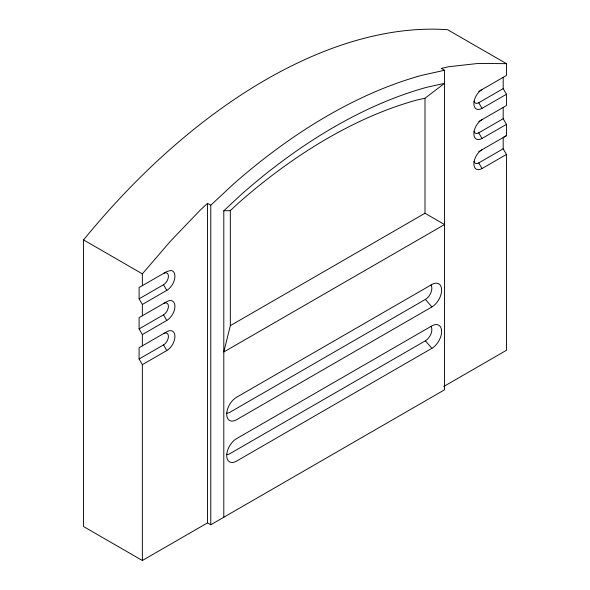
<?xml version="1.0" encoding="UTF-8"?>
<svg xmlns="http://www.w3.org/2000/svg" width="590" height="590" viewBox="0 0 590 590"><rect width="100%" height="100%" fill="white"/><g stroke="black" fill="none" stroke-linecap="round" stroke-linejoin="round"><path stroke-width="0.89" d="M424.999 98.22L416.791 100.049A498.299 287.699 -60 0 0 238.53 202.967L230.321 210.615L230.321 325.658L223.802 351.987L444.543 224.547L424.999 213.256L424.999 98.22L444.543 83.345L426.607 87.335A516.744 298.348 -60 0 0 241.745 194.058L223.802 210.792L223.802 517.238M142.36 285.656L142.36 273.863L170.635 241L200.025 210.335L207.518 203.351L210.77 205.231L210.77 524.768L207.518 522.888L142.36 560.5L83.559 526.553L83.559 239.909A525.97 303.673 -60 0 1 447.64 29.714L506.441 63.661L506.441 75.461L478.748 91.45M210.77 205.231L233.581 183.962A525.97 303.673 -60 0 1 421.739 75.336L444.543 70.262L444.543 389.798L210.77 524.768M142.36 315.753L142.36 304.469L139.1 298.828L163.533 284.719A6.91 3.99 -60 0 0 168.423 276.253A6.91 3.99 -60 0 0 163.533 273.435M474.028 101.273A6.91 3.99 -60 0 0 478.748 102.734L503.182 88.625L503.182 77.342M142.36 304.469L166.793 290.361A11.52 6.652 -60 0 0 174.662 278.849A11.52 6.652 -60 0 0 170.864 270.463L166.793 271.555L139.1 287.536L139.1 298.828M482.008 89.569A11.52 6.652 -60 0 0 473.866 103.67A11.52 6.652 -60 0 0 482.008 108.376L506.441 94.267L503.182 88.625M478.748 121.54L506.441 105.551L506.441 94.267M142.36 345.843L142.36 334.56L139.1 328.918L163.533 314.809A6.91 3.99 -60 0 0 168.423 306.35A6.91 3.99 -60 0 0 163.533 303.526M474.028 131.371A6.91 3.99 -60 0 0 478.748 132.824L503.182 118.723L503.182 107.432M142.36 334.56L166.793 320.451A11.52 6.652 -60 0 0 174.935 306.35A11.52 6.652 -60 0 0 166.793 301.645L139.1 317.634L139.1 328.918M482.008 119.659A11.52 6.652 -60 0 0 473.866 133.768A11.52 6.652 -60 0 0 482.008 138.466L506.441 124.365L503.182 118.723M478.748 151.637L506.441 135.648L506.441 124.365M506.441 135.648L503.182 137.529L503.182 148.813L506.441 154.455L506.441 350.298L443.673 386.538M142.36 560.5L142.36 364.657L139.1 359.015L163.533 344.907A6.91 3.99 -60 0 0 168.423 336.44A6.91 3.99 -60 0 0 163.533 333.623M474.028 161.461A6.91 3.99 -60 0 0 478.748 162.921L503.182 148.813M142.36 364.657L166.793 350.548A11.52 6.652 -60 0 0 174.935 336.44A11.52 6.652 -60 0 0 166.793 331.742L139.1 347.724L139.1 359.015M482.008 149.749A11.52 6.652 -60 0 0 473.866 163.858A11.52 6.652 -60 0 0 482.008 168.563L506.441 154.455M230.321 325.658L424.999 213.256M430.988 284.992A9.138 5.281 -60 0 1 425.39 299.425L229.93 412.27A9.138 5.281 -60 0 1 226.693 413.133M431.902 306.947L236.443 419.792A13.747 7.936 -60 0 1 226.722 414.18A13.747 7.936 -60 0 1 236.443 397.343L431.902 284.491A13.747 7.936 -60 0 1 441.622 290.103A13.747 7.936 -60 0 1 431.902 306.947L425.39 299.425M430.988 326.373A9.138 5.281 -60 0 1 425.39 340.799L229.93 453.651A9.138 5.281 -60 0 1 226.693 454.514M431.902 348.321L236.443 461.174A13.747 7.936 -60 0 1 226.722 455.561A13.747 7.936 -60 0 1 236.443 438.724L431.902 325.872A13.747 7.936 -60 0 1 441.622 331.484A13.747 7.936 -60 0 1 431.902 348.321L425.39 340.799M223.802 210.792L230.321 210.615M506.441 63.661L478.166 63.447L448.776 66.722L441.283 68.381L444.543 70.262M83.559 239.909L142.36 273.863M478.748 102.734L482.008 108.376M478.748 132.824L482.008 138.466M478.748 162.921L482.008 168.563M163.533 284.719L166.793 290.361M163.533 314.809L166.793 320.451M163.533 344.907L166.793 350.548M207.518 203.351L207.518 522.888"/></g></svg>
